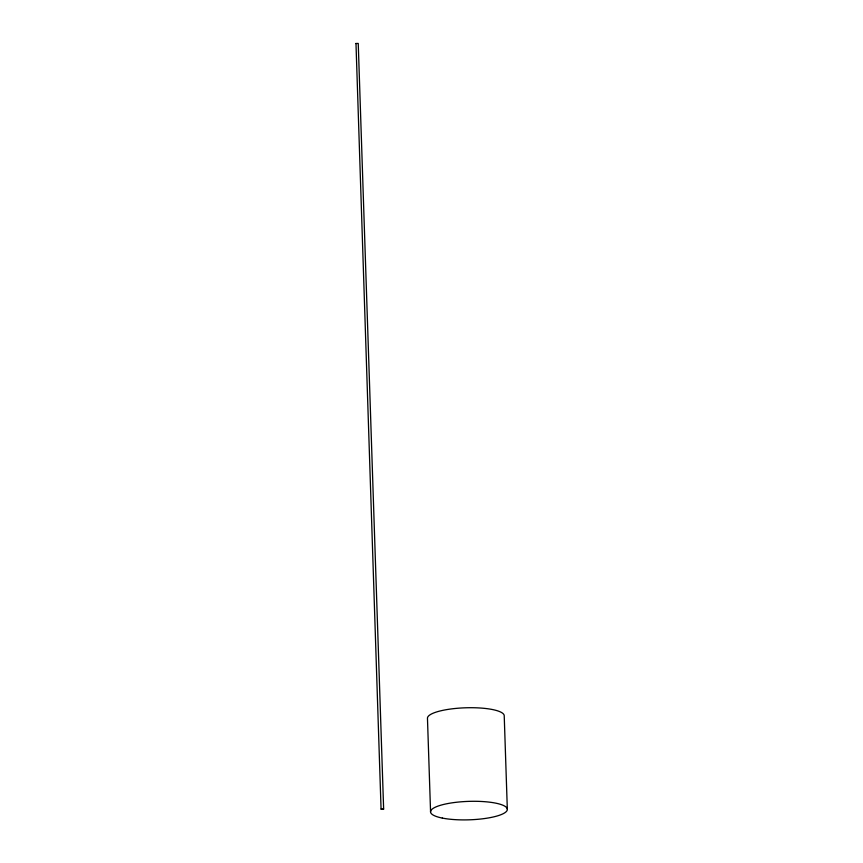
<?xml version="1.0" encoding="UTF-8"?>
<svg xmlns="http://www.w3.org/2000/svg" width="863" height="863" viewBox="0 0 863 863"><rect width="100%" height="100%" fill="white"/><g stroke="black" fill="none" stroke-linecap="round" stroke-linejoin="round"><path stroke-width="1.29" d="M355.675 43.484L358.242 43.441L383.636 809.052L382.277 809.386L381.068 809.095L355.988 43.7M381.068 809.095L383.636 809.052M507.325 809.224L504.219 715.643A38.404 9.223 -1.9 0 0 465.125 707.811A38.404 9.223 -1.9 0 0 427.465 718.383L430.572 811.975M442.331 818.081A38.404 9.223 -1.9 0 0 506.203 811.662A38.404 9.223 -1.9 0 0 458.318 802.061A38.404 9.223 -1.9 0 0 442.331 818.081"/></g></svg>
